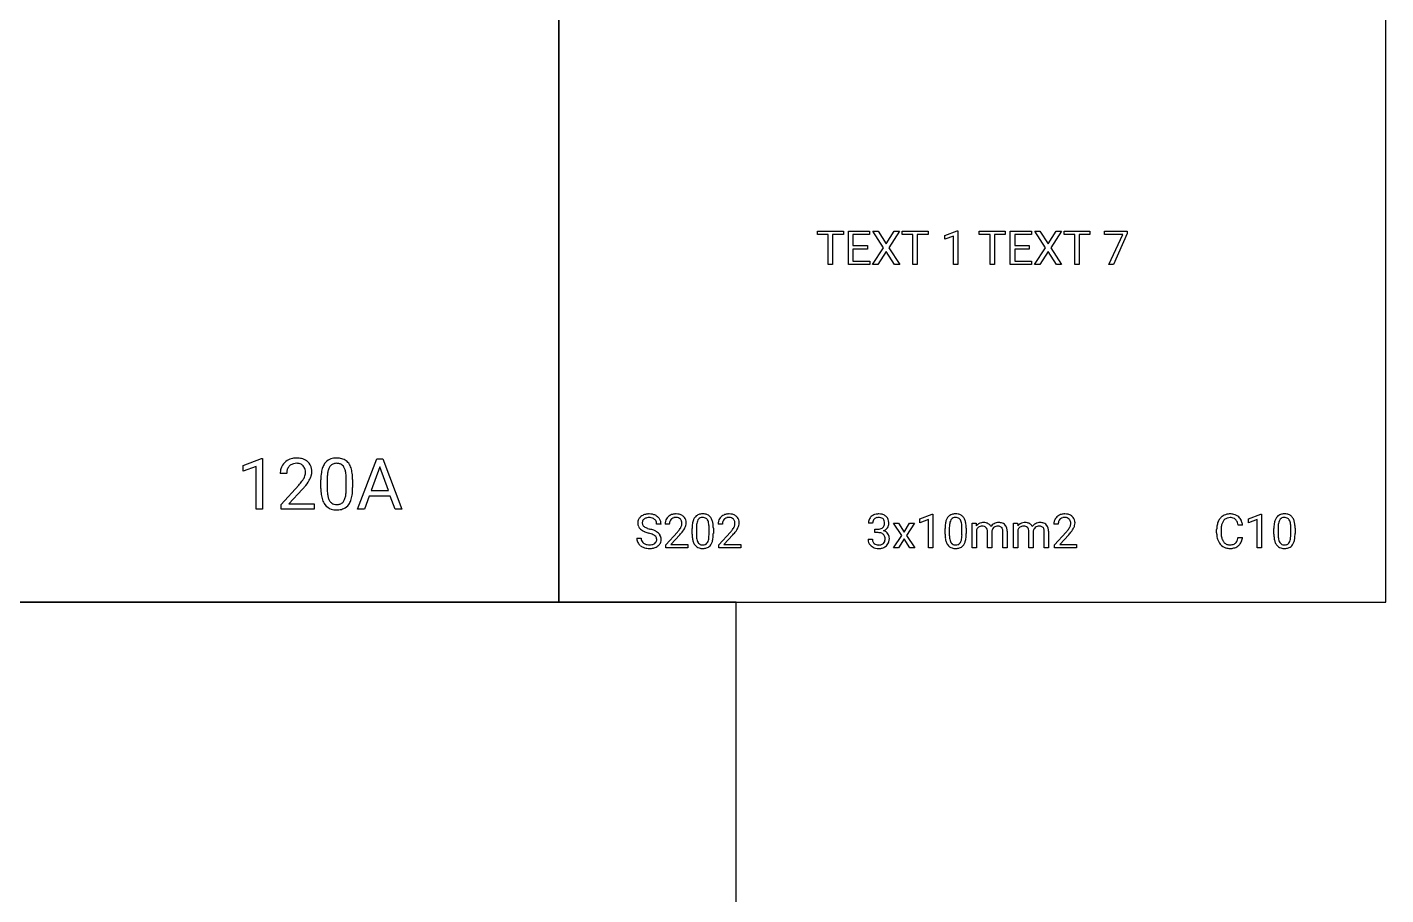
# Model space of a CAD drawing. Header units: metres. Extents: x 0 to 1062, y -1350 to 150.
# Drawn here: x 287.5 to 575, y -962 to -778.3 of the extents above; entities that cross this region are included whole.
import ezdxf

# ---------------------------------------------------------------- set-up
doc = ezdxf.new("R2010")
doc.units = ezdxf.units.M

msp = doc.modelspace()

# ---------------------------------------------------------------- linework, layer by layer
for p, q in [((400, -900), (400, -750)), ((400, -750), (400, -900)), ((575, -900), (575, -750)), ((454.72, -822.23), (454.72, -821.46)), ((454.72, -821.46), (460.22, -821.46)), ((457, -822.23), (454.72, -822.23)), ((457, -828.57), (457, -822.23)), ((460.22, -822.23), (457.93, -822.23)), ((457.93, -822.23), (457.93, -828.57)), ((460.22, -821.46), (460.22, -822.23)), ((461.27, -828.57), (461.27, -821.46)), ((461.27, -821.46), (465.74, -821.46)), ((465.74, -822.23), (462.21, -822.23)), ((462.21, -822.23), (462.21, -824.52)), ((465.74, -821.46), (465.74, -822.23)), ((468.71, -824.99), (466.46, -821.46)), ((466.46, -821.46), (467.56, -821.46)), ((467.56, -821.46), (469.27, -824.19)), ((469.27, -824.19), (470.98, -821.46)), ((472.08, -821.46), (469.84, -824.99)), ((470.98, -821.46), (472.08, -821.46)), ((472.64, -822.23), (472.64, -821.46)), ((472.64, -821.46), (478.14, -821.46)), ((474.92, -822.23), (472.64, -822.23)), ((474.92, -828.57), (474.92, -822.23)), ((478.14, -822.23), (475.85, -822.23)), ((475.85, -822.23), (475.85, -828.57)), ((478.14, -821.46), (478.14, -822.23)), ((481.67, -822.4), (484.26, -821.43)), ((484.26, -821.43), (484.4, -821.43)), ((484.4, -821.43), (484.4, -828.57)), ((488.98, -822.23), (488.98, -821.46)), ((488.98, -821.46), (494.48, -821.46)), ((491.26, -822.23), (488.98, -822.23)), ((491.26, -828.57), (491.26, -822.23)), ((494.48, -822.23), (492.19, -822.23)), ((492.19, -822.23), (492.19, -828.57)), ((494.48, -821.46), (494.48, -822.23)), ((495.53, -828.57), (495.53, -821.46)), ((495.53, -821.46), (500, -821.46)), ((500, -822.23), (496.47, -822.23)), ((496.47, -822.23), (496.47, -824.52)), ((500, -821.46), (500, -822.23)), ((502.97, -824.99), (500.72, -821.46)), ((500.72, -821.46), (501.82, -821.46)), ((501.82, -821.46), (503.53, -824.19)), ((503.53, -824.19), (505.24, -821.46)), ((506.34, -821.46), (504.09, -824.99)), ((505.24, -821.46), (506.34, -821.46)), ((506.9, -822.23), (506.9, -821.46)), ((506.9, -821.46), (512.4, -821.46)), ((509.18, -822.23), (506.9, -822.23)), ((509.18, -828.57), (509.18, -822.23)), ((512.4, -822.23), (510.11, -822.23)), ((510.11, -822.23), (510.11, -828.57)), ((512.4, -821.46), (512.4, -822.23)), ((515.48, -822.2), (515.48, -821.46)), ((515.48, -821.46), (520.28, -821.46)), ((519.32, -822.2), (515.48, -822.2)), ((516.39, -828.57), (519.32, -822.2)), ((520.28, -821.97), (517.34, -828.57)), ((520.28, -821.46), (520.28, -821.97)), ((462.21, -824.52), (465.29, -824.52)), ((465.29, -824.52), (465.29, -825.29)), ((466.41, -828.57), (468.71, -824.99)), ((469.84, -824.99), (472.14, -828.57)), ((481.67, -823.22), (481.67, -822.4)), ((483.49, -822.55), (481.67, -823.22)), ((483.49, -828.57), (483.49, -822.55)), ((496.47, -824.52), (499.55, -824.52)), ((499.55, -824.52), (499.55, -825.29)), ((500.67, -828.57), (502.97, -824.99)), ((504.09, -824.99), (506.39, -828.57)), ((465.29, -825.29), (462.21, -825.29)), ((462.21, -825.29), (462.21, -827.81)), ((462.21, -827.81), (465.79, -827.81)), ((465.79, -827.81), (465.79, -828.57)), ((469.27, -825.8), (467.52, -828.57)), ((471.02, -828.57), (469.27, -825.8)), ((499.55, -825.29), (496.47, -825.29)), ((496.47, -825.29), (496.47, -827.81)), ((496.47, -827.81), (500.05, -827.81)), ((500.05, -827.81), (500.05, -828.57)), ((503.53, -825.8), (501.77, -828.57)), ((505.28, -828.57), (503.53, -825.8)), ((457.93, -828.57), (457, -828.57)), ((465.79, -828.57), (461.27, -828.57)), ((467.52, -828.57), (466.41, -828.57)), ((472.14, -828.57), (471.02, -828.57)), ((475.85, -828.57), (474.92, -828.57)), ((484.4, -828.57), (483.49, -828.57)), ((492.19, -828.57), (491.26, -828.57)), ((500.05, -828.57), (495.53, -828.57)), ((501.77, -828.57), (500.67, -828.57)), ((506.39, -828.57), (505.28, -828.57)), ((510.11, -828.57), (509.18, -828.57)), ((517.34, -828.57), (516.39, -828.57)), ((333.19, -871.07), (337.08, -869.62)), ((333.19, -872.3), (333.19, -871.07)), ((337.08, -869.62), (337.29, -869.62)), ((337.29, -869.62), (337.29, -880.33)), ((357.42, -880.33), (361.5, -869.67)), ((361.5, -869.67), (362.73, -869.67)), ((362.73, -869.67), (366.81, -880.33)), ((335.93, -871.3), (333.19, -872.3)), ((335.93, -880.33), (335.93, -871.3)), ((342.41, -872.81), (341.05, -872.81)), ((350.99, -873.83), (350.99, -876)), ((355.01, -876.15), (355.01, -873.93)), ((362.11, -871.4), (360.3, -876.39)), ((363.93, -876.39), (362.11, -871.4)), ((341.26, -879.36), (344.95, -875.26)), ((345.75, -876.13), (342.89, -879.23)), ((349.64, -875.97), (349.64, -874.16)), ((356.37, -874.03), (356.37, -875.78)), ((360.3, -876.39), (363.93, -876.39)), ((341.26, -880.33), (341.26, -879.36)), ((342.89, -879.23), (348.25, -879.23)), ((348.25, -879.23), (348.25, -880.33)), ((359.88, -877.55), (358.87, -880.33)), ((364.34, -877.55), (359.88, -877.55)), ((365.36, -880.33), (364.34, -877.55)), ((337.29, -880.33), (335.93, -880.33)), ((348.25, -880.33), (341.26, -880.33)), ((358.87, -880.33), (357.42, -880.33)), ((366.81, -880.33), (365.36, -880.33)), ((476.38, -882.38), (478.97, -881.41)), ((476.38, -883.2), (476.38, -882.38)), ((478.2, -882.53), (476.38, -883.2)), ((478.2, -888.55), (478.2, -882.53)), ((478.97, -881.41), (479.11, -881.41)), ((479.11, -881.41), (479.11, -888.55)), ((545.96, -882.38), (548.55, -881.41)), ((545.96, -883.2), (545.96, -882.38)), ((547.78, -882.53), (545.96, -883.2)), ((547.78, -888.55), (547.78, -882.53)), ((548.55, -881.41), (548.69, -881.41)), ((548.69, -881.41), (548.69, -888.55)), ((421.64, -883.5), (420.7, -883.5)), ((423.39, -883.54), (422.49, -883.54)), ((422.62, -887.91), (425.08, -885.17)), ((428.21, -885.64), (428.21, -884.44)), ((429.11, -884.22), (429.11, -885.66)), ((431.79, -885.77), (431.79, -884.29)), ((432.7, -884.35), (432.7, -885.52)), ((434.62, -883.54), (433.72, -883.54)), ((433.85, -887.91), (436.31, -885.17)), ((466.41, -883.31), (465.5, -883.31)), ((466.88, -884.56), (467.56, -884.56)), ((466.88, -885.3), (466.88, -884.56)), ((467.56, -885.3), (466.88, -885.3)), ((472.58, -885.88), (470.85, -883.27)), ((470.85, -883.27), (471.89, -883.27)), ((471.89, -883.27), (473.05, -885.2)), ((473.05, -885.2), (474.22, -883.27)), ((475.28, -883.27), (473.55, -885.88)), ((474.22, -883.27), (475.28, -883.27)), ((481.73, -885.64), (481.73, -884.44)), ((482.63, -884.22), (482.63, -885.66)), ((485.31, -885.77), (485.31, -884.29)), ((486.22, -884.35), (486.22, -885.52)), ((487.46, -888.55), (487.46, -883.27)), ((487.46, -883.27), (488.32, -883.27)), ((488.32, -883.27), (488.34, -883.86)), ((488.36, -884.7), (488.36, -888.55)), ((490.71, -888.55), (490.71, -885.09)), ((491.62, -885.05), (491.62, -888.55)), ((493.96, -888.55), (493.96, -885.07)), ((494.87, -885.01), (494.87, -888.55)), ((496.23, -888.55), (496.23, -883.27)), ((496.23, -883.27), (497.08, -883.27)), ((497.08, -883.27), (497.1, -883.86)), ((497.13, -884.7), (497.13, -888.55)), ((499.47, -888.55), (499.47, -885.09)), ((500.38, -885.05), (500.38, -888.55)), ((502.73, -888.55), (502.73, -885.07)), ((503.63, -885.01), (503.63, -888.55)), ((505.67, -883.54), (504.77, -883.54)), ((504.9, -887.91), (507.36, -885.17)), ((539.2, -885.33), (539.2, -884.65)), ((540.15, -884.67), (540.15, -885.36)), ((544.68, -883.73), (543.74, -883.73)), ((551.31, -885.64), (551.31, -884.44)), ((552.21, -884.22), (552.21, -885.66)), ((554.89, -885.77), (554.89, -884.29)), ((555.8, -884.35), (555.8, -885.52)), ((416.49, -886.49), (417.43, -886.49)), ((422.62, -888.55), (422.62, -887.91)), ((425.62, -885.75), (423.71, -887.82)), ((423.71, -887.82), (427.28, -887.82)), ((427.28, -887.82), (427.28, -888.55)), ((433.85, -888.55), (433.85, -887.91)), ((436.85, -885.75), (434.94, -887.82)), ((434.94, -887.82), (438.51, -887.82)), ((438.51, -887.82), (438.51, -888.55)), ((465.44, -886.68), (466.35, -886.68)), ((470.8, -888.55), (472.58, -885.88)), ((473.07, -886.58), (471.85, -888.55)), ((474.29, -888.55), (473.07, -886.58)), ((473.55, -885.88), (475.33, -888.55)), ((504.9, -888.55), (504.9, -887.91)), ((507.9, -885.75), (505.99, -887.82)), ((505.99, -887.82), (509.56, -887.82)), ((509.56, -887.82), (509.56, -888.55)), ((543.74, -886.3), (544.68, -886.3)), ((427.28, -888.55), (422.62, -888.55)), ((438.51, -888.55), (433.85, -888.55)), ((471.85, -888.55), (470.8, -888.55)), ((475.33, -888.55), (474.29, -888.55)), ((479.11, -888.55), (478.2, -888.55)), ((488.36, -888.55), (487.46, -888.55)), ((491.62, -888.55), (490.71, -888.55)), ((494.87, -888.55), (493.96, -888.55)), ((497.13, -888.55), (496.23, -888.55)), ((500.38, -888.55), (499.47, -888.55)), ((503.63, -888.55), (502.73, -888.55)), ((509.56, -888.55), (504.9, -888.55)), ((548.69, -888.55), (547.78, -888.55)), ((0, -900), (400, -900)), ((437.5, -900), (175, -900)), ((400, -900), (575, -900)), ((437.5, -1050), (437.5, -900))]:
    msp.add_line(p, q)
for centre, radius, start, end in [((344.04, -872.58), 2.96, 133.4629, 164.4994), ((344.14, -872.66), 3.09, 109.3993, 133.7311), ((344.22, -872.43), 1.75, 127.5802, 135.7627), ((344.42, -873.49), 3.96, 93.838, 109.2571), ((344.29, -872.55), 1.88, 103.7449, 127.1517), ((344.51, -873.43), 2.8, 89.4583, 103.8184), ((344.54, -874.69), 5.16, 89.9476, 94.2489), ((344.58, -874.04), 4.52, 77.3427, 90.4709), ((344.54, -873.1), 2.47, 85.2826, 90.0571), ((344.6, -872.56), 1.93, 68.7646, 85.6884), ((344.7, -872.28), 1.63, 43.1432, 68.4156), ((344.91, -872.6), 3.04, 56.0713, 77.4694), ((345.08, -872.31), 2.71, 47.9297, 55.6151), ((345.2, -872.19), 2.53, 9.7854, 48.2551), ((353.34, -872.68), 3.53, 145.1146, 160.3691), ((352.52, -872.12), 2.53, 113.9045, 144.8711), ((352.85, -872.23), 1.59, 125.8471, 149.3151), ((352.83, -872.89), 3.36, 94.2783, 113.4357), ((352.84, -872.25), 1.6, 101.6851, 125.0627), ((352.98, -872.91), 2.28, 89.6223, 101.9167), ((352.99, -874.3), 4.78, 89.919, 94.9543), ((353.02, -873.95), 4.43, 79.8808, 90.3219), ((353, -873.16), 2.52, 84.3403, 90.0926), ((353.09, -872.45), 1.81, 63.4356, 85.0199), ((353.3, -872.52), 2.97, 59.7342, 80.2344), ((353.18, -872.22), 1.57, 30.7009, 62.4934), ((353.51, -872.1), 2.51, 36.1874, 59.1551), ((352.64, -872.69), 3.56, 17.6061, 35.6109), ((344.82, -872.78), 3.76, 164.6898, 180.4794), ((345.87, -872.81), 3.46, 175.9224, 180.0552), ((344.97, -872.72), 2.56, 161.2165, 176.3918), ((344.29, -872.49), 1.84, 135.9423, 161.1924), ((340.71, -870.68), 6.19, -37.1463, -31.3391), ((344.59, -872.4), 1.78, 14.3635, 43.5045), ((342.94, -872.06), 3.56, -30.9941, -28.2007), ((343.82, -872.51), 2.58, -28.5611, -7.5167), ((344.1, -872.52), 2.3, -0.4249, 14.3017), ((343.95, -872.54), 2.45, -7.2295, 0.0186), ((342.98, -871.79), 4.86, -29.9823, -16.869), ((344.8, -872.35), 2.95, -16.7689, -0.5227), ((344.37, -872.36), 3.38, -0.2347, 10.2587), ((359.74, -874.08), 10.1, 171.3605, 180.4314), ((355.42, -873.43), 5.73, 160.3049, 171.3303), ((359.78, -873.87), 8.79, 173.626, 179.7295), ((356.17, -873.46), 5.15, 165.0175, 173.7342), ((353.88, -872.82), 2.78, 149.6234, 165.4259), ((352.35, -872.72), 2.54, 16.4173, 30.7965), ((350.27, -873.35), 4.71, 7.0754, 16.6026), ((346.1, -873.87), 8.91, -0.3813, 7.0913), ((350.19, -873.51), 6.14, 7.5233, 17.9382), ((346.08, -874.07), 10.28, 0.2523, 7.6309), ((334.67, -866.1), 13.77, -41.6897, -37.1461), ((334.94, -866.14), 14.72, -42.7398, -40.1353), ((339.13, -869.56), 9.31, -40.6727, -30.0526), ((359.56, -875.89), 9.93, -179.5379, -172.0299), ((359.76, -876.05), 8.77, 179.6245, 187.282), ((345.97, -876.07), 9.04, -6.5767, -0.5013), ((346.02, -875.86), 10.35, -8.5335, 0.4264), ((355.81, -876.42), 6.13, -172.1182, -161.7654), ((353.54, -877.19), 3.74, -162.0305, -144.7377), ((352.59, -877.83), 2.59, -144.2752, -106.3989), ((355.81, -876.56), 4.79, -172.7199, -163.1688), ((353.82, -877.17), 2.71, -163.3154, -149.3269), ((352.99, -877.66), 1.74, -149.3512, -127.0543), ((352.87, -877.79), 1.56, -126.4303, -106.4901), ((352.99, -877.34), 2.03, -106.2029, -89.4379), ((353.04, -877.37), 2, -90.795, -70.9613), ((353.18, -877.83), 1.52, -70.4139, -40.6172), ((352.97, -877.64), 1.81, -40.7966, -31.9756), ((352.18, -877.2), 2.71, -31.1132, -14.8036), ((353.47, -877.88), 2.54, -65.6916, -34.7171), ((349.8, -876.52), 5.19, -15.2599, -6.4575), ((352.6, -877.29), 3.59, -34.534, -19.3947), ((350.45, -876.52), 5.87, -19.4648, -8.5613), ((352.96, -876.57), 3.91, -106.4234, -89.2619), ((353.02, -875.8), 4.68, -90.0819, -84.9622), ((353.18, -877.16), 3.31, -85.6337, -66.2168), ((418.45, -883.26), 1.74, 154.6149, 180.7042), ((418.46, -883.29), 1.76, 134.4983, 153.9113), ((418.75, -883.57), 2.16, 129.2258, 134.8483), ((418.83, -883.68), 2.29, 107.0797, 129.0888), ((418.64, -883.2), 0.974, 127.4939, 169.2564), ((418.81, -883.39), 1.23, 113.1895, 127.9561), ((419.05, -884.39), 3.04, 93.4374, 107.0831), ((418.96, -883.76), 1.62, 100.8318, 113.111), ((419.11, -884.58), 2.46, 89.5629, 100.7169), ((419.13, -885.27), 3.92, 89.9563, 93.7926), ((419.15, -884.61), 3.26, 78.0399, 90.2891), ((419.13, -884.9), 2.78, 86.3129, 90.0517), ((419.2, -884.14), 2.02, 72.8628, 86.7842), ((419.4, -883.49), 1.33, 48.5279, 73.0391), ((419.27, -884.01), 2.65, 63.8577, 77.9436), ((419.5, -883.37), 1.18, 15.3825, 48.2092), ((419.42, -883.72), 2.32, 48.953, 64.0482), ((419.6, -883.5), 2.04, 32.2818, 48.739), ((419.64, -883.49), 2, -0.3493, 32.613), ((424.47, -883.38), 1.97, 133.4629, 164.4994), ((424.54, -883.44), 2.06, 109.3993, 133.7311), ((424.65, -883.33), 1.23, 135.9423, 161.1924), ((424.6, -883.29), 1.16, 127.5802, 135.7627), ((424.73, -883.99), 2.64, 93.838, 109.2571), ((424.64, -883.36), 1.26, 103.7449, 127.1517), ((424.79, -883.95), 1.87, 89.4583, 103.8184), ((424.81, -884.79), 3.44, 89.9476, 94.2489), ((424.83, -884.36), 3.01, 77.3427, 90.4709), ((424.81, -883.73), 1.64, 85.2826, 90.0571), ((424.85, -883.38), 1.28, 68.7646, 85.6884), ((424.92, -883.19), 1.09, 43.1432, 68.4156), ((425.05, -883.4), 2.03, 56.0713, 77.4694), ((424.85, -883.27), 1.19, 14.3635, 43.5045), ((425.17, -883.21), 1.81, 47.9297, 55.6151), ((425.25, -883.13), 1.69, 9.7854, 48.2551), ((430.68, -883.45), 2.35, 145.1146, 160.3691), ((430.13, -883.08), 1.69, 113.9045, 144.8711), ((431.04, -883.55), 1.85, 149.6234, 165.4259), ((430.35, -883.15), 1.06, 125.8471, 149.3151), ((430.34, -883.59), 2.24, 94.2783, 113.4357), ((430.34, -883.17), 1.07, 101.6851, 125.0627), ((430.44, -883.61), 1.52, 89.6223, 101.9167), ((430.44, -884.53), 3.19, 89.919, 94.9543), ((430.47, -884.3), 2.96, 79.8808, 90.3219), ((430.45, -883.77), 1.68, 84.3403, 90.0926), ((430.51, -883.3), 1.21, 63.4356, 85.0199), ((430.65, -883.34), 1.98, 59.7342, 80.2344), ((430.57, -883.15), 1.05, 30.7009, 62.4934), ((430.01, -883.48), 1.7, 16.4173, 30.7965), ((430.79, -883.07), 1.67, 36.1874, 59.1551), ((430.21, -883.46), 2.37, 17.6061, 35.6109), ((435.7, -883.38), 1.97, 133.4629, 164.4994), ((435.77, -883.44), 2.06, 109.3993, 133.7311), ((435.88, -883.33), 1.23, 135.9423, 161.1924), ((435.83, -883.29), 1.16, 127.5802, 135.7627), ((435.96, -883.99), 2.64, 93.838, 109.2571), ((435.88, -883.36), 1.26, 103.7449, 127.1517), ((436.02, -883.95), 1.87, 89.4583, 103.8184), ((436.04, -884.79), 3.44, 89.9476, 94.2489), ((436.06, -884.36), 3.01, 77.3427, 90.4709), ((436.04, -883.73), 1.64, 85.2826, 90.0571), ((436.08, -883.38), 1.28, 68.7646, 85.6884), ((436.15, -883.19), 1.09, 43.1432, 68.4156), ((436.28, -883.4), 2.03, 56.0713, 77.4694), ((436.08, -883.27), 1.19, 14.3635, 43.5045), ((436.4, -883.21), 1.81, 47.9297, 55.6151), ((436.48, -883.13), 1.69, 9.7854, 48.2551), ((467.4, -883.29), 1.9, 156.7254, 180.6895), ((467.35, -883.3), 1.86, 131.5241, 155.8625), ((467.51, -883.44), 2.07, 109.4923, 132.2591), ((467.5, -883.21), 1.08, 133.5328, 158.5491), ((467.55, -883.26), 1.16, 103.4748, 133.5694), ((467.63, -883.8), 2.44, 94.0186, 109.2749), ((467.68, -883.75), 1.66, 89.5225, 103.6892), ((467.69, -884.39), 3.04, 89.9538, 94.3439), ((467.72, -884.36), 3.01, 77.1833, 90.4936), ((467.69, -884.28), 2.19, 84.9801, 90.1027), ((467.79, -883.48), 1.38, 64.9824, 85.9768), ((467.97, -883.06), 0.93, 16.7478, 64.0965), ((467.95, -883.37), 1.99, 55.4019, 77.3239), ((468.06, -883.17), 1.77, 47.0236, 54.9155), ((468.12, -883.12), 1.69, 20.8442, 47.0924), ((467.66, -883.28), 2.17, 4.0223, 20.6137), ((484.2, -883.45), 2.35, 145.1146, 160.3691), ((483.65, -883.08), 1.69, 113.9045, 144.8711), ((484.56, -883.55), 1.85, 149.6234, 165.4259), ((483.87, -883.15), 1.06, 125.8471, 149.3151), ((483.86, -883.59), 2.24, 94.2783, 113.4357), ((483.86, -883.17), 1.07, 101.6851, 125.0627), ((483.96, -883.61), 1.52, 89.6223, 101.9167), ((483.97, -884.53), 3.19, 89.919, 94.9543), ((483.99, -884.3), 2.96, 79.8808, 90.3219), ((483.97, -883.77), 1.68, 84.3403, 90.0926), ((484.03, -883.3), 1.21, 63.4356, 85.0199), ((484.17, -883.34), 1.98, 59.7342, 80.2344), ((484.09, -883.15), 1.05, 30.7009, 62.4934), ((483.53, -883.48), 1.7, 16.4173, 30.7965), ((484.31, -883.07), 1.67, 36.1874, 59.1551), ((483.73, -883.46), 2.37, 17.6061, 35.6109), ((506.75, -883.38), 1.97, 133.4629, 164.4994), ((506.82, -883.44), 2.06, 109.3993, 133.7311), ((506.93, -883.33), 1.23, 135.9423, 161.1924), ((506.88, -883.29), 1.16, 127.5802, 135.7627), ((507.01, -883.99), 2.64, 93.838, 109.2571), ((506.93, -883.36), 1.26, 103.7449, 127.1517), ((507.07, -883.95), 1.87, 89.4583, 103.8184), ((507.09, -884.79), 3.44, 89.9476, 94.2489), ((507.11, -884.36), 3.01, 77.3427, 90.4709), ((507.09, -883.73), 1.64, 85.2826, 90.0571), ((507.13, -883.38), 1.28, 68.7646, 85.6884), ((507.2, -883.19), 1.09, 43.1432, 68.4156), ((507.33, -883.4), 2.03, 56.0713, 77.4694), ((507.13, -883.27), 1.19, 14.3635, 43.5045), ((507.45, -883.21), 1.81, 47.9297, 55.6151), ((507.53, -883.13), 1.69, 9.7854, 48.2551), ((542.16, -884.11), 2.87, 139.314, 155.1464), ((541.88, -883.89), 2.51, 121.7667, 139.0646), ((541.96, -884.03), 2.67, 96.6493, 121.5873), ((542.11, -883.89), 1.83, 134.5514, 142.5571), ((541.94, -883.72), 1.59, 108.188, 134.6933), ((542.04, -884.08), 1.96, 89.3931, 107.7585), ((542.06, -884.68), 3.33, 89.9018, 97.0512), ((542.09, -884.64), 3.29, 76.6395, 90.4587), ((542.07, -884.71), 2.59, 86.1178, 90.0533), ((542.13, -884.02), 1.9, 72.0488, 86.5864), ((542.31, -883.47), 1.32, 47.285, 72.1221), ((542.33, -883.67), 2.29, 47.4839, 76.8845), ((542.3, -883.46), 1.32, 30.7096, 46.5795), ((542.3, -883.69), 2.33, 24.154, 47.158), ((553.78, -883.45), 2.35, 145.1146, 160.3691), ((553.23, -883.08), 1.69, 113.9045, 144.8711), ((554.14, -883.55), 1.85, 149.6234, 165.4259), ((553.45, -883.15), 1.06, 125.8471, 149.3151), ((553.44, -883.59), 2.24, 94.2783, 113.4357), ((553.44, -883.17), 1.07, 101.6851, 125.0627), ((553.54, -883.61), 1.52, 89.6223, 101.9167), ((553.55, -884.53), 3.19, 89.919, 94.9543), ((553.57, -884.3), 2.96, 79.8808, 90.3219), ((553.55, -883.77), 1.68, 84.3403, 90.0926), ((553.61, -883.3), 1.21, 63.4356, 85.0199), ((553.75, -883.34), 1.98, 59.7342, 80.2344), ((553.67, -883.15), 1.05, 30.7009, 62.4934), ((553.11, -883.48), 1.7, 16.4173, 30.7965), ((553.89, -883.07), 1.67, 36.1874, 59.1551), ((553.31, -883.46), 2.37, 17.6061, 35.6109), ((418.39, -883.3), 1.68, 179.3743, 203.3637), ((418.39, -883.28), 1.69, -155.7992, -131.9621), ((418.97, -882.65), 2.54, -132.1206, -120.6714), ((418.96, -883.27), 1.3, 168.9033, 180.2772), ((418.54, -883.28), 0.878, 179.3637, 220.2148), ((419.83, -881.21), 4.21, -120.7747, -112.6121), ((418.76, -883.11), 1.16, -140.1148, -128.9012), ((419.2, -882.52), 1.89, -128.2105, -115.7328), ((420.97, -878.47), 7.18, -112.5996, -105.7365), ((420.11, -880.71), 3.91, -116.1895, -109.7889), ((421.14, -877.89), 6.92, -109.8885, -105.513), ((416.6, -893.83), 8.78, 70.3076, 74.0312), ((417.13, -892.39), 8.13, 68.7232, 74.593), ((418.6, -888.64), 4.1, 59.6526, 68.9169), ((419.08, -883.49), 1.62, -0.5529, 15.3362), ((419.39, -887.28), 2.52, 47.0674, 59.4501), ((419.89, -886.74), 1.79, 31.4338, 47.013), ((424.99, -883.52), 2.51, 164.6898, 180.4794), ((425.1, -883.48), 1.71, 161.2165, 176.3918), ((425.69, -883.54), 2.31, 175.9224, 180.0552), ((418.23, -879.07), 9.18, -41.6897, -37.1461), ((422.26, -882.12), 4.13, -37.1463, -31.3391), ((418.41, -879.09), 9.81, -42.7398, -40.1353), ((423.74, -883.04), 2.37, -30.9941, -28.2007), ((424.33, -883.34), 1.72, -28.5611, -7.5167), ((421.2, -881.37), 6.21, -40.6727, -30.0526), ((424.51, -883.35), 1.53, -0.4249, 14.3017), ((424.41, -883.36), 1.63, -7.2295, 0.0186), ((423.77, -882.86), 3.24, -29.9823, -16.869), ((424.98, -883.23), 1.97, -16.7689, -0.5227), ((424.7, -883.24), 2.25, -0.2347, 10.2587), ((434.94, -884.39), 6.73, 171.3605, 180.4314), ((432.06, -883.95), 3.82, 160.3049, 171.3303), ((434.97, -884.25), 5.86, 173.626, 179.7295), ((432.56, -883.97), 3.43, 165.0175, 173.7342), ((428.63, -883.9), 3.14, 7.0754, 16.6026), ((425.85, -884.25), 5.94, -0.3813, 7.0913), ((428.58, -884.01), 4.09, 7.5233, 17.9382), ((425.84, -884.38), 6.86, 0.2523, 7.6309), ((436.22, -883.52), 2.51, 164.6898, 180.4794), ((436.33, -883.48), 1.71, 161.2165, 176.3918), ((436.93, -883.54), 2.31, 175.9224, 180.0552), ((429.46, -879.07), 9.18, -41.6897, -37.1461), ((433.49, -882.12), 4.13, -37.1463, -31.3391), ((429.64, -879.09), 9.81, -42.7398, -40.1353), ((434.97, -883.04), 2.37, -30.9941, -28.2007), ((435.56, -883.34), 1.72, -28.5611, -7.5167), ((432.43, -881.37), 6.21, -40.6727, -30.0526), ((435.75, -883.35), 1.53, -0.4249, 14.3017), ((435.64, -883.36), 1.63, -7.2295, 0.0186), ((435, -882.86), 3.24, -29.9823, -16.869), ((436.22, -883.23), 1.97, -16.7689, -0.5227), ((435.93, -883.24), 2.25, -0.2347, 10.2587), ((467.68, -883.27), 1.27, 158.8914, 175.6954), ((468.03, -883.31), 1.62, 175.3005, 180.056), ((467.55, -882.54), 2.03, -89.5828, -76.9872), ((467.54, -887.84), 2.54, 80.1228, 89.5476), ((467.69, -887), 1.69, 67.7818, 80.1624), ((467.71, -883.21), 1.34, -77.1573, -56.3541), ((467.87, -886.56), 1.21, 49.2602, 67.8329), ((467.8, -883.36), 1.16, -55.8505, -48.2326), ((467.86, -883.43), 1.06, -48.425, -9.5404), ((467.94, -883.02), 2.04, -67.545, -59.8681), ((468.14, -886.8), 1.98, 56.2745, 72.9348), ((467.2, -883.31), 1.74, -1.0476, 17.2451), ((467.47, -883.35), 1.46, -10.1534, 0.2425), ((468.08, -883.25), 1.77, -60.0327, -34.5866), ((468.35, -886.48), 1.59, 36.7001, 55.9859), ((468.1, -883.25), 1.76, -35.1102, -18.9028), ((468.41, -883.36), 1.43, -18.6386, -0.0375), ((466.94, -883.36), 2.9, -0.0603, 4.499), ((488.46, -884.39), 6.73, 171.3605, 180.4314), ((485.58, -883.95), 3.82, 160.3049, 171.3303), ((488.49, -884.25), 5.86, 173.626, 179.7295), ((486.08, -883.97), 3.43, 165.0175, 173.7342), ((482.15, -883.9), 3.14, 7.0754, 16.6026), ((479.37, -884.25), 5.94, -0.3813, 7.0913), ((482.1, -884.01), 4.09, 7.5233, 17.9382), ((479.36, -884.38), 6.86, 0.2523, 7.6309), ((489.77, -885.05), 1.87, 100.3147, 140.1566), ((489.69, -885.26), 1.44, 145.15, 156.9011), ((489.43, -885.08), 1.12, 103.2507, 145.2633), ((489.57, -885.61), 1.67, 89.4977, 103.6889), ((489.9, -885.64), 2.46, 89.7492, 100.6868), ((489.61, -885.51), 1.57, 73.6234, 90.9303), ((489.93, -885.47), 2.29, 77.6386, 90.4719), ((489.79, -884.88), 0.909, 48.5718, 73.4638), ((489.78, -884.85), 0.891, 16.9411, 47.2709), ((490.11, -884.66), 1.47, 52.0491, 78.0346), ((489.08, -885.06), 1.63, -1.0348, 16.955), ((490.12, -884.61), 1.43, 24.4324, 50.9273), ((493.06, -885.17), 2, 118.576, 145.1954), ((493.25, -885.22), 1.64, 169.6382, 174.0077), ((492.94, -885.16), 1.32, 154.8037, 169.9564), ((492.75, -885.07), 1.12, 132.0197, 154.5908), ((492.76, -885.07), 1.12, 104.1018, 132.2478), ((492.96, -884.97), 1.78, 102.9387, 118.8207), ((492.83, -885.36), 1.42, 89.609, 104.0282), ((493.08, -885.52), 2.35, 89.6091, 102.8285), ((492.85, -885.96), 2.02, 80.5344, 90.4335), ((493.14, -885.47), 2.3, 71.7698, 91.0655), ((492.99, -885.12), 1.17, 66.4323, 80.6559), ((493.17, -884.73), 0.736, 43.25, 66.571), ((493.1, -884.78), 0.825, 25.3306, 42.396), ((492.81, -884.91), 1.14, 11.4675, 25.2189), ((493.44, -884.57), 1.34, 30.0284, 71.7493), ((492.1, -885.05), 1.87, -0.5371, 11.3469), ((493.05, -884.78), 1.79, 12.5337, 29.6219), ((491.91, -885.03), 2.96, 0.3768, 12.5853), ((498.54, -885.05), 1.87, 100.3147, 140.1566), ((498.45, -885.26), 1.44, 145.15, 156.9011), ((498.19, -885.08), 1.12, 103.2507, 145.2633), ((498.33, -885.61), 1.67, 89.4977, 103.6889), ((498.66, -885.64), 2.46, 89.7492, 100.6868), ((498.37, -885.51), 1.57, 73.6234, 90.9303), ((498.69, -885.47), 2.29, 77.6386, 90.4719), ((498.55, -884.88), 0.909, 48.5718, 73.4638), ((498.55, -884.85), 0.891, 16.9411, 47.2709), ((498.88, -884.66), 1.47, 52.0491, 78.0346), ((497.84, -885.06), 1.63, -1.0348, 16.955), ((498.88, -884.61), 1.43, 24.4324, 50.9273), ((501.82, -885.17), 2, 118.576, 145.1954), ((502.01, -885.22), 1.64, 169.6382, 174.0077), ((501.7, -885.16), 1.32, 154.8037, 169.9564), ((501.52, -885.07), 1.12, 132.0197, 154.5908), ((501.52, -885.07), 1.12, 104.1018, 132.2478), ((501.73, -884.97), 1.78, 102.9387, 118.8207), ((501.59, -885.36), 1.42, 89.609, 104.0282), ((501.85, -885.52), 2.35, 89.6091, 102.8285), ((501.62, -885.96), 2.02, 80.5344, 90.4335), ((501.91, -885.47), 2.3, 71.7698, 91.0655), ((501.76, -885.12), 1.17, 66.4323, 80.6559), ((501.93, -884.73), 0.736, 43.25, 66.571), ((501.86, -884.78), 0.825, 25.3306, 42.396), ((501.58, -884.91), 1.14, 11.4675, 25.2189), ((502.21, -884.57), 1.34, 30.0284, 71.7493), ((500.86, -885.05), 1.87, -0.5371, 11.3469), ((501.81, -884.78), 1.79, 12.5337, 29.6219), ((500.67, -885.03), 2.96, 0.3768, 12.5853), ((507.27, -883.52), 2.51, 164.6898, 180.4794), ((507.38, -883.48), 1.71, 161.2165, 176.3918), ((507.98, -883.54), 2.31, 175.9224, 180.0552), ((500.51, -879.07), 9.18, -41.6897, -37.1461), ((504.54, -882.12), 4.13, -37.1463, -31.3391), ((500.69, -879.09), 9.81, -42.7398, -40.1353), ((506.02, -883.04), 2.37, -30.9941, -28.2007), ((506.61, -883.34), 1.72, -28.5611, -7.5167), ((503.48, -881.37), 6.21, -40.6727, -30.0526), ((506.8, -883.35), 1.53, -0.4249, 14.3017), ((506.69, -883.36), 1.63, -7.2295, 0.0186), ((506.05, -882.86), 3.24, -29.9823, -16.869), ((507.27, -883.23), 1.97, -16.7689, -0.5227), ((506.98, -883.24), 2.25, -0.2347, 10.2587), ((543.88, -884.62), 4.68, 168.8306, 180.3136), ((544.8, -885.34), 5.6, 179.9536, 183.7306), ((542.79, -884.41), 3.56, 155.0047, 168.7728), ((544.89, -884.65), 4.75, 171.6853, 180.2985), ((544.56, -885.39), 4.41, 179.6182, 190.0797), ((543.29, -884.41), 3.12, 160.3481, 171.7377), ((542.37, -884.08), 2.15, 142.8957, 160.4662), ((541.78, -883.76), 1.92, 18.3444, 30.674), ((540.58, -884.16), 3.19, 7.7032, 18.2643), ((541.71, -883.95), 2.97, 9.4399, 24.0598), ((540.88, -884.11), 3.82, 5.6881, 9.8085), ((558.04, -884.39), 6.73, 171.3605, 180.4314), ((555.16, -883.95), 3.82, 160.3049, 171.3303), ((558.07, -884.25), 5.86, 173.626, 179.7295), ((555.66, -883.97), 3.43, 165.0175, 173.7342), ((551.73, -883.9), 3.14, 7.0754, 16.6026), ((548.95, -884.25), 5.94, -0.3813, 7.0913), ((551.68, -884.01), 4.09, 7.5233, 17.9382), ((548.94, -884.38), 6.86, 0.2523, 7.6309), ((418.57, -886.5), 2.08, 179.9042, 188.2506), ((418.34, -886.53), 1.85, -171.8023, -144.5837), ((418.52, -886.4), 2.07, -144.6855, -127.937), ((418.86, -885.97), 2.62, -127.772, -113.4577), ((418.85, -886.51), 1.42, 179.4162, 197.6842), ((418.6, -886.58), 1.16, -161.8862, -135.7528), ((418.73, -886.46), 1.34, -135.9078, -128.0254), ((419.12, -885.42), 3.23, -113.867, -107.7182), ((418.91, -886.22), 1.64, -127.6986, -105.7832), ((419.11, -885.51), 2.37, -105.9356, -93.1072), ((419.18, -884.74), 3.15, -93.4903, -89.9565), ((419.2, -885.09), 2.79, -90.442, -79.9751), ((418, -889.94), 4.65, 64.7273, 70.4191), ((419.38, -886.12), 1.75, -79.888, -67.9565), ((419.16, -887.54), 1.98, 53.2108, 65.2985), ((419.57, -886.6), 1.24, -67.9159, -52.8879), ((419.57, -886.27), 2.33, -74.5051, -52.7919), ((419.73, -886.79), 0.984, -53.321, -26.0203), ((419.8, -886.67), 0.906, 17.3592, 52.6281), ((419.7, -886.79), 1.01, -25.25, -5.2211), ((419.53, -886.74), 1.18, -0.6321, 16.9793), ((419.43, -886.76), 1.28, -5.6341, 0.0704), ((419.79, -886.59), 1.95, -52.4431, -44.8333), ((420.04, -886.82), 1.6, -45.1485, -19.0584), ((420.03, -886.64), 1.61, 14.177, 30.9944), ((419.82, -886.77), 1.83, -18.5069, 0.5515), ((419.62, -886.73), 2.03, -0.403, 14.0069), ((434.83, -885.59), 6.62, -179.5379, -172.0299), ((432.32, -885.95), 4.09, -172.1182, -161.7654), ((430.81, -886.46), 2.49, -162.0305, -144.7377), ((430.18, -886.89), 1.73, -144.2752, -106.3989), ((434.96, -885.7), 5.85, 179.6245, 187.282), ((432.33, -886.04), 3.19, -172.7199, -163.1688), ((431, -886.45), 1.8, -163.3154, -149.3269), ((430.44, -886.77), 1.16, -149.3512, -127.0543), ((430.36, -886.86), 1.04, -126.4303, -106.4901), ((430.45, -886.56), 1.35, -106.2029, -89.4379), ((430.48, -886.58), 1.33, -90.795, -70.9613), ((430.57, -886.89), 1.02, -70.4139, -40.6172), ((430.43, -886.76), 1.2, -40.7966, -31.9756), ((429.91, -886.46), 1.81, -31.1132, -14.8036), ((430.76, -886.92), 1.69, -65.6916, -34.7171), ((428.32, -886.02), 3.46, -15.2599, -6.4575), ((425.76, -885.71), 6.03, -6.5767, -0.5013), ((430.18, -886.52), 2.39, -34.534, -19.3947), ((428.75, -886.02), 3.91, -19.4648, -8.5613), ((425.79, -885.57), 6.9, -8.5335, 0.4264), ((467.64, -886.69), 2.2, 179.7619, 190.8396), ((467.19, -886.78), 1.74, -169.3312, -130.1365), ((467.47, -886.47), 2.16, -130.5569, -102.6389), ((467.75, -886.69), 1.4, 179.4882, 195.5731), ((467.45, -886.77), 1.09, -164.2311, -132.3002), ((467.52, -886.69), 1.2, -132.487, -108.5724), ((467.65, -886.32), 1.59, -108.5063, -93.6627), ((467.69, -885.83), 2.08, -94.0728, -89.9494), ((467.71, -885.98), 1.94, -90.5457, -77.1922), ((467.85, -886.61), 1.29, -77.0037, -62.3965), ((467.96, -886.82), 1.05, -62.2119, -45.4862), ((467.93, -886.54), 2.08, -71.1977, -48.084), ((467.96, -886.44), 1.06, 14.7964, 48.8337), ((467.93, -886.81), 1.08, -45.1232, -18.8574), ((467.48, -886.65), 1.57, -18.8839, -3.539), ((467.47, -886.58), 1.58, -0.6035, 14.9827), ((466.88, -886.59), 2.16, -4.0548, 0.0584), ((468.12, -886.74), 1.8, -48.3599, -15.8296), ((468.38, -886.45), 1.55, 16.751, 36.6134), ((467.57, -886.59), 2.37, -15.6572, 0.5353), ((467.99, -886.55), 1.96, -0.5437, 16.4445), ((488.35, -885.59), 6.62, -179.5379, -172.0299), ((485.84, -885.95), 4.09, -172.1182, -161.7654), ((484.33, -886.46), 2.49, -162.0305, -144.7377), ((483.7, -886.89), 1.73, -144.2752, -106.3989), ((488.48, -885.7), 5.85, 179.6245, 187.282), ((485.85, -886.04), 3.19, -172.7199, -163.1688), ((484.52, -886.45), 1.8, -163.3154, -149.3269), ((483.97, -886.77), 1.16, -149.3512, -127.0543), ((483.88, -886.86), 1.04, -126.4303, -106.4901), ((483.97, -886.56), 1.35, -106.2029, -89.4379), ((484, -886.58), 1.33, -90.795, -70.9613), ((484.09, -886.89), 1.02, -70.4139, -40.6172), ((483.95, -886.76), 1.2, -40.7966, -31.9756), ((483.43, -886.46), 1.81, -31.1132, -14.8036), ((484.28, -886.92), 1.69, -65.6916, -34.7171), ((481.84, -886.02), 3.46, -15.2599, -6.4575), ((479.29, -885.71), 6.03, -6.5767, -0.5013), ((483.7, -886.52), 2.39, -34.534, -19.3947), ((482.27, -886.02), 3.91, -19.4648, -8.5613), ((479.31, -885.57), 6.9, -8.5335, 0.4264), ((543.44, -885.45), 4.24, -176.6658, -162.9979), ((542.3, -885.81), 3.03, -163.0662, -140.2573), ((541.84, -886.21), 2.43, -140.6775, -107.6143), ((542.95, -885.69), 2.77, -170.1907, -152.3426), ((542.41, -885.95), 2.18, -151.7537, -144.7791), ((541.98, -886.27), 1.64, -145.3023, -124.6662), ((541.9, -886.34), 1.54, -123.9109, -96.8662), ((541.98, -885.88), 2, -97.4046, -89.8797), ((542, -885.23), 2.66, -90.4811, -78.8824), ((542.18, -886.16), 1.71, -78.7593, -65.7681), ((542.36, -886.55), 1.28, -65.6704, -49.9303), ((542.32, -886.28), 2.33, -72.2034, -49.0201), ((542.37, -886.6), 1.24, -49.001, -28.765), ((541.67, -886.2), 2.04, -29.0168, -16.9362), ((540.35, -885.79), 3.42, -17.0455, -8.4914), ((542.37, -886.35), 2.24, -48.8445, -41.436), ((542.25, -886.26), 2.39, -41.1069, -19.7868), ((541.35, -885.94), 3.35, -19.8225, -6.2187), ((557.93, -885.59), 6.62, -179.5379, -172.0299), ((555.42, -885.95), 4.09, -172.1182, -161.7654), ((553.91, -886.46), 2.49, -162.0305, -144.7377), ((553.28, -886.89), 1.73, -144.2752, -106.3989), ((558.06, -885.7), 5.85, 179.6245, 187.282), ((555.43, -886.04), 3.19, -172.7199, -163.1688), ((554.1, -886.45), 1.8, -163.3154, -149.3269), ((553.55, -886.77), 1.16, -149.3512, -127.0543), ((553.47, -886.86), 1.04, -126.4303, -106.4901), ((553.55, -886.56), 1.35, -106.2029, -89.4379), ((553.58, -886.58), 1.33, -90.795, -70.9613), ((553.67, -886.89), 1.02, -70.4139, -40.6172), ((553.53, -886.76), 1.2, -40.7966, -31.9756), ((553.01, -886.46), 1.81, -31.1132, -14.8036), ((553.86, -886.92), 1.69, -65.6916, -34.7171), ((551.42, -886.02), 3.46, -15.2599, -6.4575), ((548.87, -885.71), 6.03, -6.5767, -0.5013), ((553.28, -886.52), 2.39, -34.534, -19.3947), ((551.85, -886.02), 3.91, -19.4648, -8.5613), ((548.89, -885.57), 6.9, -8.5335, 0.4264), ((419.16, -885.24), 3.41, -107.5102, -89.6988), ((419.18, -884.11), 4.54, -90.0428, -86.571), ((419.27, -885.24), 3.41, -86.9519, -74.3305), ((430.43, -886.05), 2.61, -106.4234, -89.2619), ((430.46, -885.53), 3.12, -90.0819, -84.9622), ((430.57, -886.44), 2.2, -85.6337, -66.2168), ((467.67, -885.62), 3.03, -102.8748, -89.5849), ((467.7, -885.32), 3.33, -90.0477, -85.8398), ((467.77, -886.04), 2.61, -86.2036, -71.3288), ((483.95, -886.05), 2.61, -106.4234, -89.2619), ((483.98, -885.53), 3.12, -90.0819, -84.9622), ((484.09, -886.44), 2.2, -85.6337, -66.2168), ((541.96, -885.76), 2.89, -107.0629, -89.468), ((541.99, -884.56), 4.1, -90.0478, -86.0809), ((542.07, -885.52), 3.13, -86.4743, -72.217), ((553.53, -886.05), 2.61, -106.4234, -89.2619), ((553.56, -885.53), 3.12, -90.0819, -84.9622), ((553.67, -886.44), 2.2, -85.6337, -66.2168)]:
    msp.add_arc(centre, radius, start, end)

doc.saveas('drawing.dxf')
